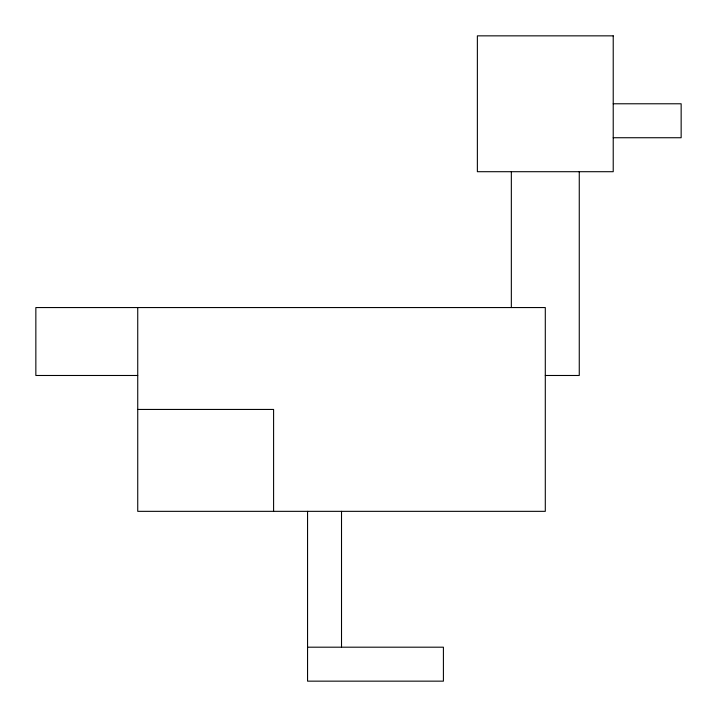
<?xml version="1.0" encoding="UTF-8"?>
<svg xmlns="http://www.w3.org/2000/svg" width="717" height="717" viewBox="0 0 717 717"><rect width="100%" height="100%" fill="white"/><g stroke="black" fill="none" stroke-linecap="round" stroke-linejoin="round"><path stroke-width="1.08" d="M613.223 103.777L681.15 103.777L681.15 137.736L613.223 137.736M137.736 375.484L35.85 375.484L35.85 307.557L545.296 307.557L545.296 511.338L137.736 511.338L137.736 307.557M545.296 375.484L579.264 375.484L579.264 171.704M137.736 409.443L273.589 409.443L273.589 511.338M307.557 647.191L443.411 647.191L443.411 681.15L307.557 681.15L307.557 511.338M511.338 171.704L511.338 307.557M341.516 511.338L341.516 647.191M613.223 35.85L477.37 35.85L477.37 171.704L613.223 171.704L613.223 35.85"/></g></svg>
